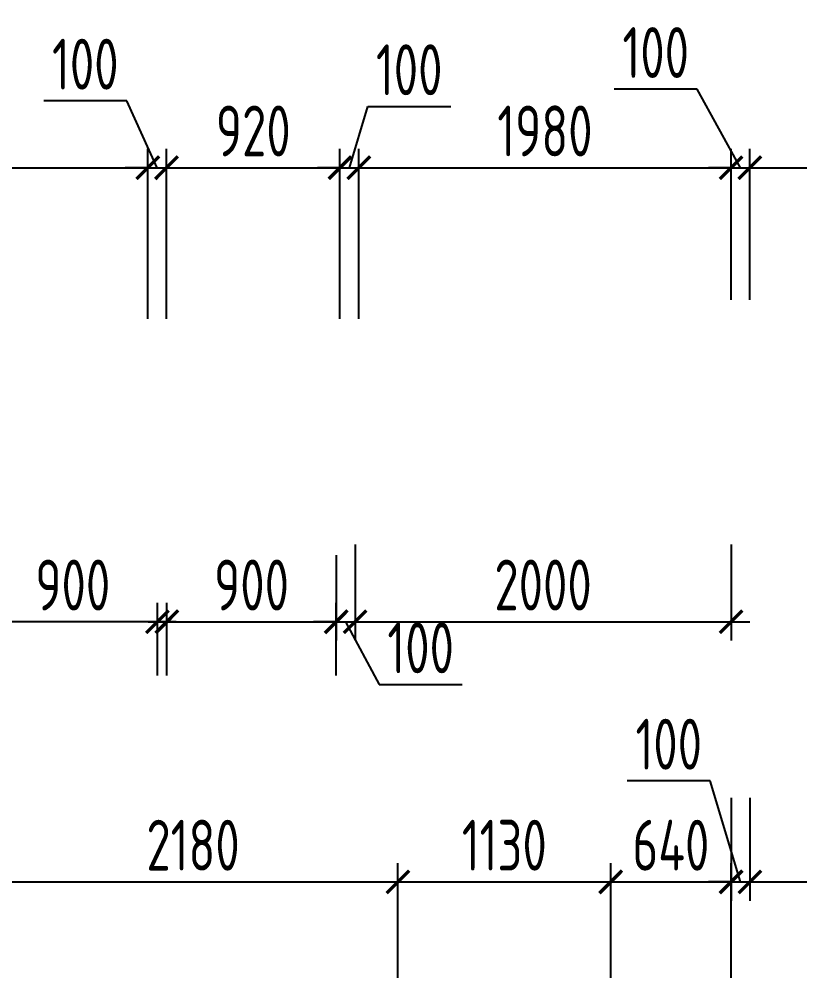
# Model space of a CAD drawing. Header units: millimetres. Extents: x -350007 to 535970, y -888 to 133718.
# Drawn here: x 76007 to 80157, y 118521 to 123612 of the extents above; entities that cross this region are included whole.
import ezdxf

# ---------------------------------------------------------------- set-up
doc = ezdxf.new("R2010")
doc.units = ezdxf.units.MM
doc.layers.add('АР_Размеры нов.', color=15, linetype='Continuous', lineweight=0)
doc.styles.add('ISOCPEUR', font='isocpeur.ttf', dxfattribs={"width": 0.7})
doc.dimstyles.new('R_100', dxfattribs={"dimtxt": 270, "dimasz": 120, "dimexe": 100, "dimexo": 0, "dimgap": 60, "dimtad": 1, "dimdec": 0, "dimrnd": 5, "dimzin": 0, "dimdsep": 46, "dimtxsty": 'ISOCPEUR', "dimblk": 'ARCHTICK', "dimcen": 0, "dimdle": 100, "dimclrd": 256, "dimclre": 256, "dimclrt": 256, "dimadec": 0, "dimazin": 0, "dimtfac": 2, "dimtdec": 0, "dimtofl": 0, "dimtmove": 1, "dimatfit": 3, "dimfxl": 1, "dimtvp": 3, "dimtolj": 1, "dimtzin": 0, "dimarcsym": 0})

# ---------------------------------------------------------------- blocks, each defined once
blk = doc.blocks.new('_ArchTick')
at = {"color": 0, "linetype": 'ByBlock', "const_width": 0.15}
blk.add_lwpolyline([(-0.5, -0.5), (0.5, 0.5)], dxfattribs=at)
blk = doc.blocks.new('*D2500')
at = {"layer": 'АР_Размеры нов.', "lineweight": -2, "ltscale": 500, "transparency": 16777216}
for p, q in [((73972.4, 122020.3), (73972.4, 122923)), ((76690.9, 122020.3), (76690.9, 122923)), ((73872.4, 122823), (76790.9, 122823))]:
    blk.add_line(p, q, dxfattribs=at)
at = {"layer": 'АР_Размеры нов.', "lineweight": -2, "ltscale": 500, "transparency": 16777216, "xscale": 120, "yscale": 120, "zscale": 120, "rotation": 180}
blk.add_blockref('_ArchTick', (73972.4, 122823), dxfattribs=at)
at = {"layer": 'АР_Размеры нов.', "lineweight": -2, "ltscale": 500, "transparency": 16777216, "xscale": 120, "yscale": 120, "zscale": 120}
blk.add_blockref('_ArchTick', (76690.9, 122823), dxfattribs=at)
at = {"layer": 'АР_Размеры нов.', "lineweight": 13, "ltscale": 500, "transparency": 16777216, "insert": (75331.6, 123018), "char_height": 270, "attachment_point": 5, "style": 'ISOCPEUR'}
blk.add_mtext('\\A1;2720', dxfattribs=at)
blk = doc.blocks.new('*D2501')
at = {"layer": 'АР_Размеры нов.', "lineweight": -2, "ltscale": 500, "transparency": 16777216}
for p, q in [((76579.7, 123177.8), (76138.4, 123177.8)), ((76740.9, 122823), (76579.7, 123177.8)), ((76690.9, 122020.3), (76690.9, 122923)), ((76790.9, 122020.3), (76790.9, 122923)), ((76690.9, 122823), (76570.9, 122823)), ((76690.9, 122823), (76790.9, 122823)), ((76790.9, 122823), (76910.9, 122823))]:
    blk.add_line(p, q, dxfattribs=at)
at = {"layer": 'АР_Размеры нов.', "lineweight": -2, "ltscale": 500, "transparency": 16777216, "xscale": 120, "yscale": 120, "zscale": 120}
blk.add_blockref('_ArchTick', (76690.9, 122823), dxfattribs=at)
at = {"layer": 'АР_Размеры нов.', "lineweight": -2, "ltscale": 500, "transparency": 16777216, "xscale": 120, "yscale": 120, "zscale": 120, "rotation": 180}
blk.add_blockref('_ArchTick', (76790.9, 122823), dxfattribs=at)
at = {"layer": 'АР_Размеры нов.', "lineweight": 13, "ltscale": 500, "transparency": 16777216, "insert": (76359, 123372.8), "char_height": 270, "attachment_point": 5, "style": 'ISOCPEUR'}
blk.add_mtext('\\A1;100', dxfattribs=at)
blk = doc.blocks.new('*D2502')
at = {"layer": 'АР_Размеры нов.', "lineweight": -2, "ltscale": 500, "transparency": 16777216}
for p, q in [((76790.9, 122020.3), (76790.9, 122923)), ((77712.4, 122020.3), (77712.4, 122923)), ((76690.9, 122823), (77812.4, 122823))]:
    blk.add_line(p, q, dxfattribs=at)
at = {"layer": 'АР_Размеры нов.', "lineweight": -2, "ltscale": 500, "transparency": 16777216, "xscale": 120, "yscale": 120, "zscale": 120, "rotation": 180}
blk.add_blockref('_ArchTick', (76790.9, 122823), dxfattribs=at)
at = {"layer": 'АР_Размеры нов.', "lineweight": -2, "ltscale": 500, "transparency": 16777216, "xscale": 120, "yscale": 120, "zscale": 120}
blk.add_blockref('_ArchTick', (77712.4, 122823), dxfattribs=at)
at = {"layer": 'АР_Размеры нов.', "lineweight": 13, "ltscale": 500, "transparency": 16777216, "insert": (77251.6, 123018), "char_height": 270, "attachment_point": 5, "style": 'ISOCPEUR'}
blk.add_mtext('\\A1;920', dxfattribs=at)
blk = doc.blocks.new('*D2503')
at = {"layer": 'АР_Размеры нов.', "lineweight": -2, "ltscale": 500, "transparency": 16777216}
for p, q in [((77762.4, 122823), (77859.9, 123148)), ((77859.9, 123148), (78301.2, 123148)), ((77712.4, 122020.3), (77712.4, 122923)), ((77812.4, 122020.3), (77812.4, 122923)), ((77712.4, 122823), (77592.4, 122823)), ((77712.4, 122823), (77812.4, 122823)), ((77812.4, 122823), (77932.4, 122823))]:
    blk.add_line(p, q, dxfattribs=at)
at = {"layer": 'АР_Размеры нов.', "lineweight": -2, "ltscale": 500, "transparency": 16777216, "xscale": 120, "yscale": 120, "zscale": 120}
blk.add_blockref('_ArchTick', (77712.4, 122823), dxfattribs=at)
at = {"layer": 'АР_Размеры нов.', "lineweight": -2, "ltscale": 500, "transparency": 16777216, "xscale": 120, "yscale": 120, "zscale": 120, "rotation": 180}
blk.add_blockref('_ArchTick', (77812.4, 122823), dxfattribs=at)
at = {"layer": 'АР_Размеры нов.', "lineweight": 13, "ltscale": 500, "transparency": 16777216, "insert": (78080.5, 123343), "char_height": 270, "attachment_point": 5, "style": 'ISOCPEUR'}
blk.add_mtext('\\A1;100', dxfattribs=at)
blk = doc.blocks.new('*D2504')
at = {"layer": 'АР_Размеры нов.', "lineweight": -2, "ltscale": 500, "transparency": 16777216}
for p, q in [((77812.4, 122020.3), (77812.4, 122923)), ((79791.2, 122120.3), (79791.2, 122923)), ((77712.4, 122823), (79891.2, 122823))]:
    blk.add_line(p, q, dxfattribs=at)
at = {"layer": 'АР_Размеры нов.', "lineweight": -2, "ltscale": 500, "transparency": 16777216, "xscale": 120, "yscale": 120, "zscale": 120, "rotation": 180}
blk.add_blockref('_ArchTick', (77812.4, 122823), dxfattribs=at)
at = {"layer": 'АР_Размеры нов.', "lineweight": -2, "ltscale": 500, "transparency": 16777216, "xscale": 120, "yscale": 120, "zscale": 120}
blk.add_blockref('_ArchTick', (79791.2, 122823), dxfattribs=at)
at = {"layer": 'АР_Размеры нов.', "lineweight": 13, "ltscale": 500, "transparency": 16777216, "insert": (78801.8, 123018), "char_height": 270, "attachment_point": 5, "style": 'ISOCPEUR'}
blk.add_mtext('\\A1;1980', dxfattribs=at)
blk = doc.blocks.new('*D2505')
at = {"layer": 'АР_Размеры нов.', "lineweight": -2, "ltscale": 500, "transparency": 16777216}
for p, q in [((79611.5, 123239.5), (79170.2, 123239.5)), ((79841.2, 122823), (79611.5, 123239.5)), ((79791.2, 122120.3), (79791.2, 122923)), ((79891.2, 122120.3), (79891.2, 122923)), ((79791.2, 122823), (79671.2, 122823)), ((79791.2, 122823), (79891.2, 122823)), ((79891.2, 122823), (80011.2, 122823))]:
    blk.add_line(p, q, dxfattribs=at)
at = {"layer": 'АР_Размеры нов.', "lineweight": -2, "ltscale": 500, "transparency": 16777216, "xscale": 120, "yscale": 120, "zscale": 120}
blk.add_blockref('_ArchTick', (79791.2, 122823), dxfattribs=at)
at = {"layer": 'АР_Размеры нов.', "lineweight": -2, "ltscale": 500, "transparency": 16777216, "xscale": 120, "yscale": 120, "zscale": 120, "rotation": 180}
blk.add_blockref('_ArchTick', (79891.2, 122823), dxfattribs=at)
at = {"layer": 'АР_Размеры нов.', "lineweight": 13, "ltscale": 500, "transparency": 16777216, "insert": (79390.8, 123434.5), "char_height": 270, "attachment_point": 5, "style": 'ISOCPEUR'}
blk.add_mtext('\\A1;100', dxfattribs=at)
blk = doc.blocks.new('*D2506')
at = {"layer": 'АР_Размеры нов.', "lineweight": -2, "ltscale": 500, "transparency": 16777216}
for p, q in [((79891.2, 122120.3), (79891.2, 122923)), ((81877.4, 122120.1), (81877.4, 122923)), ((79791.2, 122823), (81977.4, 122823))]:
    blk.add_line(p, q, dxfattribs=at)
at = {"layer": 'АР_Размеры нов.', "lineweight": -2, "ltscale": 500, "transparency": 16777216, "xscale": 120, "yscale": 120, "zscale": 120, "rotation": 180}
blk.add_blockref('_ArchTick', (79891.2, 122823), dxfattribs=at)
at = {"layer": 'АР_Размеры нов.', "lineweight": -2, "ltscale": 500, "transparency": 16777216, "xscale": 120, "yscale": 120, "zscale": 120}
blk.add_blockref('_ArchTick', (81877.4, 122823), dxfattribs=at)
at = {"layer": 'АР_Размеры нов.', "lineweight": 13, "ltscale": 500, "transparency": 16777216, "insert": (80884.3, 123018), "char_height": 270, "attachment_point": 5, "style": 'ISOCPEUR'}
blk.add_mtext('\\A1;1985', dxfattribs=at)
blk = doc.blocks.new('*D2518')
at = {"layer": 'АР_Размеры нов.', "lineweight": -2, "ltscale": 500, "transparency": 16777216}
for p, q in [((75842.4, 118800.7), (75842.4, 119129.9)), ((78020.7, 118520.5), (78020.7, 119129.9)), ((75742.4, 119029.9), (78120.7, 119029.9))]:
    blk.add_line(p, q, dxfattribs=at)
at = {"layer": 'АР_Размеры нов.', "lineweight": -2, "ltscale": 500, "transparency": 16777216, "xscale": 120, "yscale": 120, "zscale": 120, "rotation": 180}
blk.add_blockref('_ArchTick', (75842.4, 119029.9), dxfattribs=at)
at = {"layer": 'АР_Размеры нов.', "lineweight": -2, "ltscale": 500, "transparency": 16777216, "xscale": 120, "yscale": 120, "zscale": 120}
blk.add_blockref('_ArchTick', (78020.7, 119029.9), dxfattribs=at)
at = {"layer": 'АР_Размеры нов.', "lineweight": 13, "ltscale": 500, "transparency": 16777216, "insert": (76931.6, 119224.9), "char_height": 270, "attachment_point": 5, "style": 'ISOCPEUR'}
blk.add_mtext('\\A1;2180', dxfattribs=at)
blk = doc.blocks.new('*D2519')
at = {"layer": 'АР_Размеры нов.', "lineweight": -2, "ltscale": 500, "transparency": 16777216}
for p, q in [((78020.7, 118520.5), (78020.7, 119129.9)), ((79151.3, 118520.6), (79151.3, 119129.9)), ((77920.7, 119029.9), (79251.3, 119029.9))]:
    blk.add_line(p, q, dxfattribs=at)
at = {"layer": 'АР_Размеры нов.', "lineweight": -2, "ltscale": 500, "transparency": 16777216, "xscale": 120, "yscale": 120, "zscale": 120, "rotation": 180}
blk.add_blockref('_ArchTick', (78020.7, 119029.9), dxfattribs=at)
at = {"layer": 'АР_Размеры нов.', "lineweight": -2, "ltscale": 500, "transparency": 16777216, "xscale": 120, "yscale": 120, "zscale": 120}
blk.add_blockref('_ArchTick', (79151.3, 119029.9), dxfattribs=at)
at = {"layer": 'АР_Размеры нов.', "lineweight": 13, "ltscale": 500, "transparency": 16777216, "insert": (78586, 119224.9), "char_height": 270, "attachment_point": 5, "style": 'ISOCPEUR'}
blk.add_mtext('\\A1;1130', dxfattribs=at)
blk = doc.blocks.new('*D2520')
at = {"layer": 'АР_Размеры нов.', "lineweight": -2, "ltscale": 500, "transparency": 16777216}
for p, q in [((79151.3, 118520.6), (79151.3, 119129.9)), ((79791.2, 118520.7), (79791.2, 119129.9)), ((79051.3, 119029.9), (79891.2, 119029.9))]:
    blk.add_line(p, q, dxfattribs=at)
at = {"layer": 'АР_Размеры нов.', "lineweight": -2, "ltscale": 500, "transparency": 16777216, "xscale": 120, "yscale": 120, "zscale": 120, "rotation": 180}
blk.add_blockref('_ArchTick', (79151.3, 119029.9), dxfattribs=at)
at = {"layer": 'АР_Размеры нов.', "lineweight": -2, "ltscale": 500, "transparency": 16777216, "xscale": 120, "yscale": 120, "zscale": 120}
blk.add_blockref('_ArchTick', (79791.2, 119029.9), dxfattribs=at)
at = {"layer": 'АР_Размеры нов.', "lineweight": 13, "ltscale": 500, "transparency": 16777216, "insert": (79471.3, 119224.9), "char_height": 270, "attachment_point": 5, "style": 'ISOCPEUR'}
blk.add_mtext('\\A1;640', dxfattribs=at)
blk = doc.blocks.new('*D2521')
at = {"layer": 'АР_Размеры нов.', "lineweight": -2, "ltscale": 500, "transparency": 16777216}
for p, q in [((79680.6, 119566.4), (79239.3, 119566.4)), ((79841.2, 119029.9), (79680.6, 119566.4)), ((79791.2, 119477), (79791.2, 118929.9)), ((79891.2, 119477), (79891.2, 118929.9)), ((79791.2, 119029.9), (79671.2, 119029.9)), ((79791.2, 119029.9), (79891.2, 119029.9)), ((79891.2, 119029.9), (80011.2, 119029.9))]:
    blk.add_line(p, q, dxfattribs=at)
at = {"layer": 'АР_Размеры нов.', "lineweight": -2, "ltscale": 500, "transparency": 16777216, "xscale": 120, "yscale": 120, "zscale": 120}
blk.add_blockref('_ArchTick', (79791.2, 119029.9), dxfattribs=at)
at = {"layer": 'АР_Размеры нов.', "lineweight": -2, "ltscale": 500, "transparency": 16777216, "xscale": 120, "yscale": 120, "zscale": 120, "rotation": 180}
blk.add_blockref('_ArchTick', (79891.2, 119029.9), dxfattribs=at)
at = {"layer": 'АР_Размеры нов.', "lineweight": 13, "ltscale": 500, "transparency": 16777216, "insert": (79460, 119761.4), "char_height": 270, "attachment_point": 5, "style": 'ISOCPEUR'}
blk.add_mtext('\\A1;100', dxfattribs=at)
blk = doc.blocks.new('*D2522')
at = {"layer": 'АР_Размеры нов.', "lineweight": -2, "ltscale": 500, "transparency": 16777216}
for p, q in [((79891.2, 119477), (79891.2, 118929.9)), ((81877.4, 118951.2), (81877.4, 119129.9)), ((79791.2, 119029.9), (81977.4, 119029.9))]:
    blk.add_line(p, q, dxfattribs=at)
at = {"layer": 'АР_Размеры нов.', "lineweight": -2, "ltscale": 500, "transparency": 16777216, "xscale": 120, "yscale": 120, "zscale": 120, "rotation": 180}
blk.add_blockref('_ArchTick', (79891.2, 119029.9), dxfattribs=at)
at = {"layer": 'АР_Размеры нов.', "lineweight": -2, "ltscale": 500, "transparency": 16777216, "xscale": 120, "yscale": 120, "zscale": 120}
blk.add_blockref('_ArchTick', (81877.4, 119029.9), dxfattribs=at)
at = {"layer": 'АР_Размеры нов.', "lineweight": 13, "ltscale": 500, "transparency": 16777216, "insert": (80884.3, 119224.9), "char_height": 270, "attachment_point": 5, "style": 'ISOCPEUR'}
blk.add_mtext('\\A1;1985', dxfattribs=at)
blk = doc.blocks.new('*D2536')
at = {"layer": 'АР_Размеры нов.', "lineweight": -2, "ltscale": 500, "transparency": 16777216}
for p, q in [((75842.4, 120126.1), (75842.4, 120511.6)), ((76742.4, 120126.1), (76742.4, 120511.6)), ((76842.4, 120411.6), (75742.4, 120411.6))]:
    blk.add_line(p, q, dxfattribs=at)
at = {"layer": 'АР_Размеры нов.', "lineweight": -2, "ltscale": 500, "transparency": 16777216, "xscale": 120, "yscale": 120, "zscale": 120, "rotation": 180}
blk.add_blockref('_ArchTick', (75842.4, 120411.6), dxfattribs=at)
at = {"layer": 'АР_Размеры нов.', "lineweight": -2, "ltscale": 500, "transparency": 16777216, "xscale": 120, "yscale": 120, "zscale": 120}
blk.add_blockref('_ArchTick', (76742.4, 120411.6), dxfattribs=at)
at = {"layer": 'АР_Размеры нов.', "lineweight": 13, "ltscale": 500, "transparency": 16777216, "insert": (76292.4, 120606.6), "char_height": 270, "attachment_point": 5, "style": 'ISOCPEUR'}
blk.add_mtext('\\A1;900', dxfattribs=at)
blk = doc.blocks.new('*D2537')
at = {"layer": 'АР_Размеры нов.', "lineweight": -2, "ltscale": 500, "transparency": 16777216}
for p, q in [((76792.4, 120126.1), (76792.4, 120511.6)), ((77692.4, 120126.1), (77692.4, 120511.6)), ((76692.4, 120411.6), (77792.4, 120411.6))]:
    blk.add_line(p, q, dxfattribs=at)
at = {"layer": 'АР_Размеры нов.', "lineweight": -2, "ltscale": 500, "transparency": 16777216, "xscale": 120, "yscale": 120, "zscale": 120, "rotation": 180}
blk.add_blockref('_ArchTick', (76792.4, 120411.6), dxfattribs=at)
at = {"layer": 'АР_Размеры нов.', "lineweight": -2, "ltscale": 500, "transparency": 16777216, "xscale": 120, "yscale": 120, "zscale": 120}
blk.add_blockref('_ArchTick', (77692.4, 120411.6), dxfattribs=at)
at = {"layer": 'АР_Размеры нов.', "lineweight": 13, "ltscale": 500, "transparency": 16777216, "insert": (77242.4, 120606.6), "char_height": 270, "attachment_point": 5, "style": 'ISOCPEUR'}
blk.add_mtext('\\A1;900', dxfattribs=at)
blk = doc.blocks.new('*D2538')
at = {"layer": 'АР_Размеры нов.', "lineweight": -2, "ltscale": 500, "transparency": 16777216}
for p, q in [((77692.4, 120765.9), (77692.4, 120311.6)), ((77792.4, 120765.9), (77792.4, 120311.6)), ((77692.4, 120411.6), (77572.4, 120411.6)), ((77692.4, 120411.6), (77792.4, 120411.6)), ((77742.4, 120411.6), (77920.9, 120078.1)), ((77792.4, 120411.6), (77912.4, 120411.6)), ((77920.9, 120078.1), (78362.2, 120078.1))]:
    blk.add_line(p, q, dxfattribs=at)
at = {"layer": 'АР_Размеры нов.', "lineweight": -2, "ltscale": 500, "transparency": 16777216, "xscale": 120, "yscale": 120, "zscale": 120}
blk.add_blockref('_ArchTick', (77692.4, 120411.6), dxfattribs=at)
at = {"layer": 'АР_Размеры нов.', "lineweight": -2, "ltscale": 500, "transparency": 16777216, "xscale": 120, "yscale": 120, "zscale": 120, "rotation": 180}
blk.add_blockref('_ArchTick', (77792.4, 120411.6), dxfattribs=at)
at = {"layer": 'АР_Размеры нов.', "lineweight": 13, "ltscale": 500, "transparency": 16777216, "insert": (78141.5, 120273.1), "char_height": 270, "attachment_point": 5, "style": 'ISOCPEUR'}
blk.add_mtext('\\A1;100', dxfattribs=at)
blk = doc.blocks.new('*D2539')
at = {"layer": 'АР_Размеры нов.', "lineweight": -2, "ltscale": 500, "transparency": 16777216}
for p, q in [((77792.4, 120821.2), (77792.4, 120311.6)), ((79791.2, 120821.2), (79791.2, 120311.6)), ((77692.4, 120411.6), (79891.2, 120411.6))]:
    blk.add_line(p, q, dxfattribs=at)
at = {"layer": 'АР_Размеры нов.', "lineweight": -2, "ltscale": 500, "transparency": 16777216, "xscale": 120, "yscale": 120, "zscale": 120, "rotation": 180}
blk.add_blockref('_ArchTick', (77792.4, 120411.6), dxfattribs=at)
at = {"layer": 'АР_Размеры нов.', "lineweight": -2, "ltscale": 500, "transparency": 16777216, "xscale": 120, "yscale": 120, "zscale": 120}
blk.add_blockref('_ArchTick', (79791.2, 120411.6), dxfattribs=at)
at = {"layer": 'АР_Размеры нов.', "lineweight": 13, "ltscale": 500, "transparency": 16777216, "insert": (78791.8, 120606.6), "char_height": 270, "attachment_point": 5, "style": 'ISOCPEUR'}
blk.add_mtext('\\A1;2000', dxfattribs=at)

msp = doc.modelspace()

# ---------------------------------------------------------------- dimensions: what is measured, and where the dimension line sits
at = {"layer": 'АР_Размеры нов.', "lineweight": 13, "ltscale": 500}
for base, p1, p2, picture, middle in [((79891.2, 122823), (79791.2, 122120.3), (79891.2, 122120.3), '*D2505', (79551.5, 123239.5)), ((76790.9, 122823), (76690.9, 122020.3), (76790.9, 122020.3), '*D2501', (76519.7, 123177.8)), ((77792.4, 120411.6), (77692.4, 120765.9), (77792.4, 120765.9), '*D2538', (77980.9, 120078.1)), ((79891.2, 119029.9), (79791.2, 119477), (79891.2, 119477), '*D2521', (79620.6, 119566.4))]:
    dim = msp.add_linear_dim(base=base, p1=p1, p2=p2, dimstyle='R_100', override={"dimpost": '\\X'}, dxfattribs=at)
    dim.commit()
    dim.dimension.update_dxf_attribs({"geometry": picture, "text_midpoint": middle, "dimtype": 160})
for base, p1, p2, picture, middle in [((77812.4, 122823), (77712.4, 122020.3), (77812.4, 122020.3), '*D2503', (77919.9, 123343)), ((76690.9013, 122822.9815), (73972.3922, 122020.3155), (76690.9013, 122020.3157), '*D2500', (75331.6468, 123017.9815)), ((77712.3844, 122822.9815), (76790.9013, 122020.3157), (77712.3844, 122020.3171), '*D2502', (77251.6429, 123017.9815)), ((79791.2, 122823), (77812.4, 122020.3), (79791.2, 122120.3), '*D2504', (78801.8, 123018)), ((81877.4, 122823), (79891.2, 122120.3), (81877.4, 122120.1), '*D2506', (80884.3, 123018)), ((79791.2, 120411.6), (77792.4, 120821.2), (79791.2, 120821.2), '*D2539', (78791.8, 120606.6)), ((75842.4, 120411.6), (76742.4, 120126.1), (75842.4, 120126.1), '*D2536', (76292.4, 120606.6)), ((77692.4, 120411.6), (76792.4, 120126.1), (77692.4, 120126.1), '*D2537', (77242.4, 120606.6)), ((81877.4, 119029.9), (79891.2, 119477), (81877.4, 118951.2), '*D2522', (80884.3, 119224.9)), ((78020.7, 119029.9), (75842.4, 118800.7), (78020.7, 118520.5), '*D2518', (76931.6, 119224.9)), ((79151.3, 119029.9), (78020.7, 118520.5), (79151.3, 118520.6), '*D2519', (78586, 119224.9)), ((79791.2, 119029.9), (79151.3, 118520.6), (79791.2, 118520.7), '*D2520', (79471.3, 119224.9))]:
    dim = msp.add_linear_dim(base=base, p1=p1, p2=p2, dimstyle='R_100', override={"dimpost": '\\X'}, dxfattribs=at)
    dim.commit()
    dim.dimension.update_dxf_attribs({"geometry": picture, "text_midpoint": middle})

doc.saveas('drawing.dxf')
